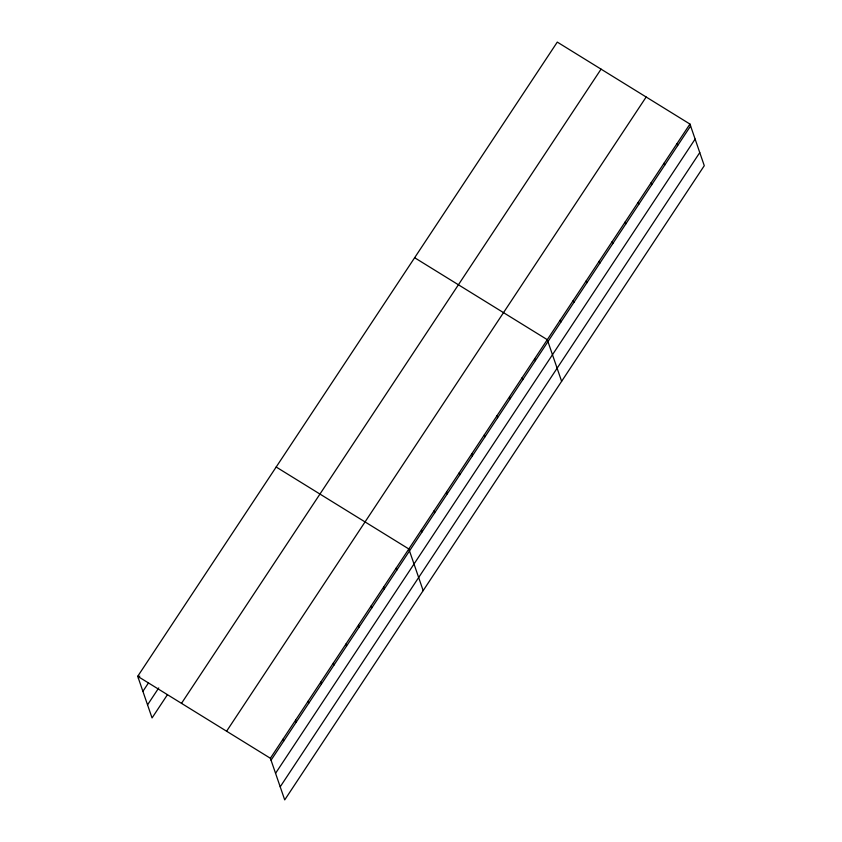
<?xml version="1.0" encoding="UTF-8"?>
<svg xmlns="http://www.w3.org/2000/svg" width="842" height="842" viewBox="0 0 842 842"><rect width="100%" height="100%" fill="white"/><g stroke="black" fill="none" stroke-linecap="round" stroke-linejoin="round"><path stroke-width="1.26" d="M137.72 676.305L557.288 42.1L689.945 124.058L704.28 165.695L284.712 799.9L270.377 758.263L137.72 676.305L152.055 717.942L167.442 694.692M138.383 678.242L139.783 676.126M142.898 691.345L148.487 682.894M147.55 704.849L158.738 687.935M181.493 703.354L601.062 69.149M226.603 731.214L646.161 97.009M270.377 758.263L689.945 124.058M271.05 760.2L690.608 125.995M275.555 773.303L695.124 139.088M280.207 786.796L699.765 152.591M414.632 257.726L547.289 339.684L561.625 381.321M276.176 467.015L408.833 548.973L423.168 590.61M676.979 143.656L677.642 145.592M664.001 163.264L664.675 165.2M651.034 182.861L651.708 184.798M638.068 202.469L638.741 204.406M625.101 222.067L625.764 224.004M612.134 241.675L612.797 243.612M599.167 261.273L599.83 263.209M586.2 280.87L586.863 282.817M573.223 300.478L573.897 302.415M560.256 320.076L560.93 322.023M534.702 358.713L535.375 360.65M522.114 377.732L522.787 379.679M509.526 396.761L510.199 398.698M496.948 415.79L497.611 417.727M484.361 434.819L485.024 436.756M471.773 453.838L472.436 455.775M459.185 472.867L459.848 474.804M446.597 491.896L447.26 493.833M434.009 510.915L434.672 512.862M421.421 529.944L422.084 531.881M396.245 568.003L396.919 569.939M383.657 587.021L384.331 588.958M371.069 606.051L371.743 607.987M358.492 625.08L359.155 627.016M345.904 644.098L346.567 646.046M333.316 663.128L333.979 665.064M320.728 682.157L321.391 684.093M308.14 701.186L308.803 703.123M295.553 720.205L296.216 722.141M282.965 739.234L283.638 741.171"/></g></svg>
